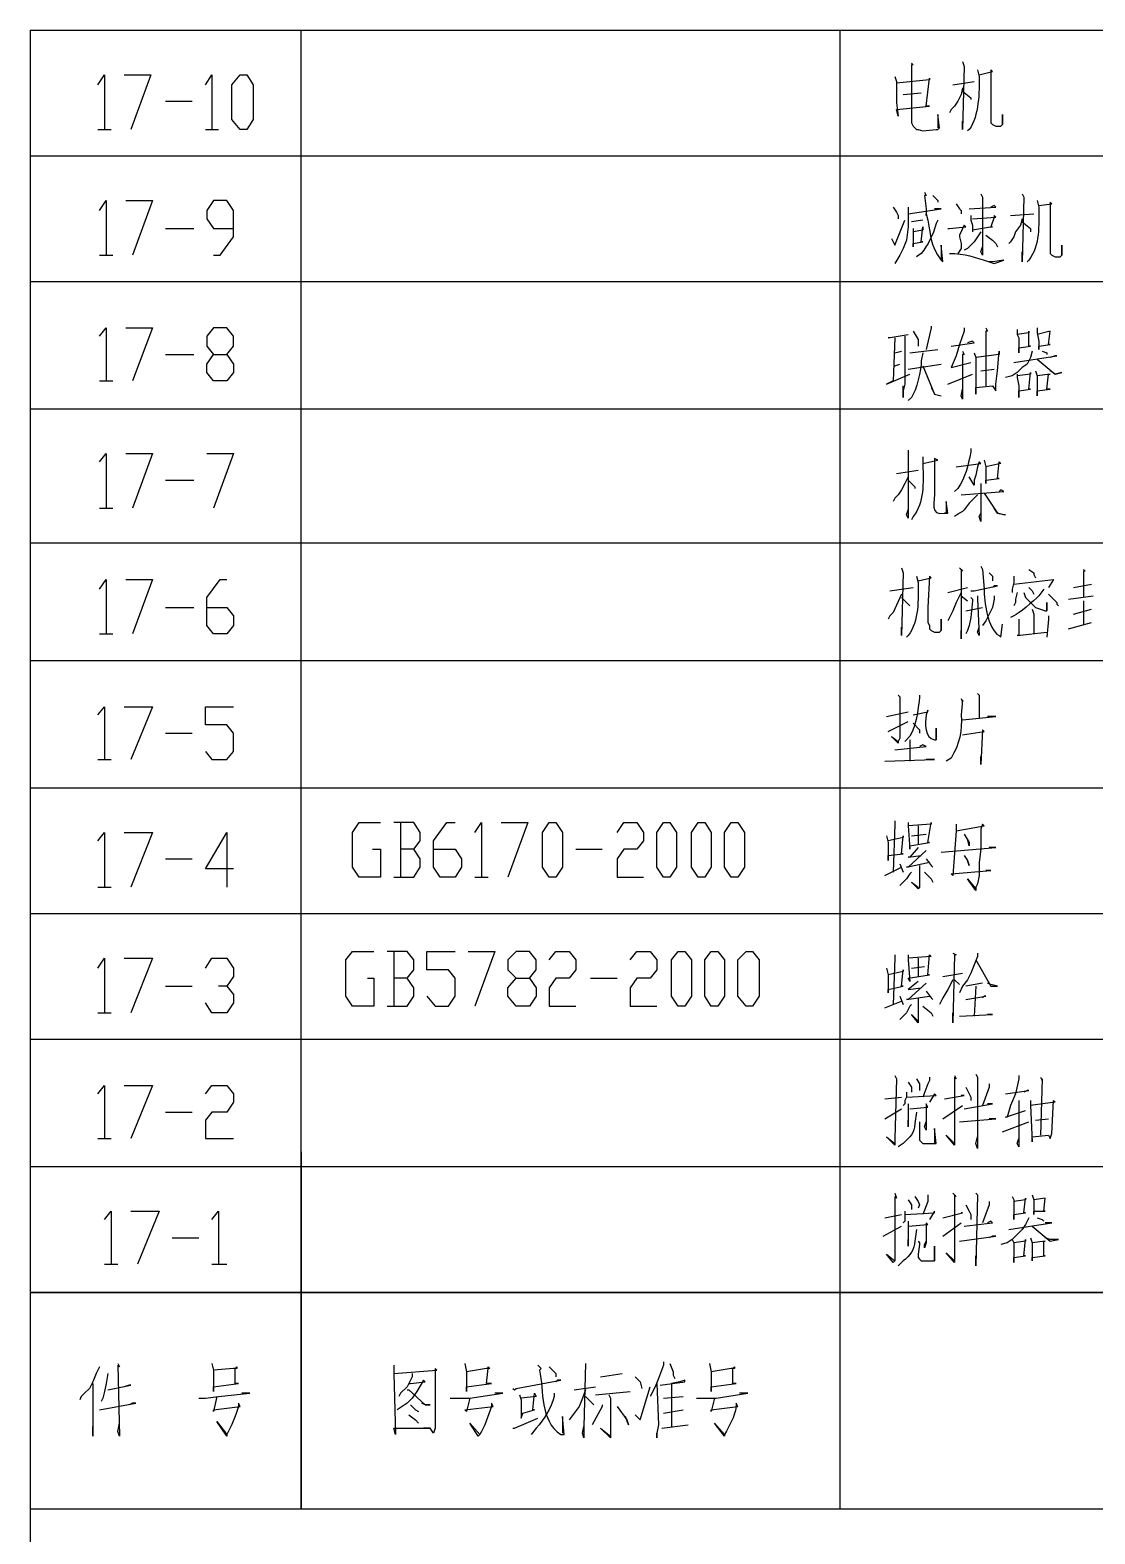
# Model space of a CAD drawing. Header units: millimetres. Extents: x -284 to 814, y -766 to 620.
# Drawn here: x 460.1 to 576, y -604.1 to -440.5 of the extents above; entities that cross this region are included whole.
import ezdxf

# ---------------------------------------------------------------- set-up
doc = ezdxf.new("R2010")
doc.units = ezdxf.units.MM
doc.layers.add('1', color=7, linetype='Continuous')

msp = doc.modelspace()

# ---------------------------------------------------------------- linework, layer by layer
at = {"layer": '1', "color": 0, "lineweight": 25}
for points in [[(460.08, -440.498268), (813.24, -440.498268)], [(460.08, -440.498268), (460.08, -764.678268)], [(489.6, -577.838268), (489.6, -440.498268)], [(548.28, -577.838268), (548.28, -440.498268)], [(556.02, -444.098268), (556.2, -444.278268), (556.02, -444.278268), (556.02, -450.578268), (556.2, -450.938268), (556.56, -451.298268), (556.74, -451.298268), (557.28, -451.478268), (558.72, -451.298268), (558.9, -451.298268), (559.08, -451.118268), (558.9, -449.678268), (558.9, -451.118268)], [(561.6, -443.918268), (561.78, -444.458268), (561.6, -451.298268), (561.6, -450.938268), (561.6, -450.398268)], [(563.4, -445.358268), (564.84, -444.998268), (564.66, -444.818268), (564.66, -448.238268), (564.66, -449.858268), (564.66, -450.218268), (564.66, -450.578268), (564.84, -450.758268), (564.84, -450.758268), (565.2, -450.938268), (565.74, -450.938268), (565.92, -450.758268), (565.92, -449.678268), (565.92, -450.758268), (565.74, -450.938268)], [(467.46, -446.438268), (468.18, -445.358268), (468.18, -451.298268)], [(470.34, -445.358268), (473.22, -445.358268), (471.06, -451.298268)], [(479.16, -446.438268), (479.88, -445.358268), (479.88, -451.298268)], [(482.94, -451.298268), (482.04, -450.218268), (482.04, -446.438268), (482.94, -445.358268), (483.66, -445.358268), (484.38, -446.438268), (484.38, -450.218268), (483.66, -451.298268), (482.94, -451.298268)], [(554.22, -445.538268), (554.4, -446.078268), (554.4, -446.978268), (554.4, -448.418268), (554.58, -449.858268), (554.4, -449.138268), (558, -448.778268), (557.64, -448.778268), (558, -445.718268), (558, -445.898268), (554.4, -446.258268)], [(560.52, -446.438268), (562.86, -446.078268)], [(474.84, -448.238268), (477.72, -448.238268)], [(555.12, -447.518268), (557.1, -447.338268)], [(561.6, -446.798268), (561.42, -447.518268), (561.06, -448.238268), (560.7, -448.778268), (560.34, -449.138268), (560.16, -449.498268)], [(561.6, -447.158268), (562.5, -447.878268), (562.5, -448.058268)], [(467.46, -451.298268), (468.9, -451.298268)], [(479.16, -451.298268), (480.6, -451.298268)], [(460.08, -454.178268), (813.24, -454.178268)], [(467.64, -460.118268), (468.36, -459.038268), (468.36, -464.978268)], [(470.52, -459.038268), (473.4, -459.038268), (471.24, -464.978268)], [(480.06, -464.978268), (480.78, -464.978268), (482.22, -462.998268), (482.22, -460.118268), (481.5, -459.038268), (480.06, -459.038268), (479.34, -460.118268), (479.34, -461.018268), (480.06, -462.098268), (482.22, -462.098268)], [(554.04, -459.758268), (554.4, -460.298268), (554.58, -460.658268), (554.58, -461.018268)], [(555.66, -459.758268), (555.66, -460.478268), (555.66, -461.918268), (555.48, -463.358268), (555.12, -464.258268), (554.76, -464.978268), (554.22, -465.878268)], [(558.36, -458.498268), (558.9, -459.038268), (558.9, -459.218268)], [(560.88, -459.398268), (561.24, -459.938268), (561.42, -460.118268), (561.42, -460.478268)], [(562.32, -459.938268), (565.2, -459.758268), (565.02, -459.578268), (564.66, -459.758268)], [(563.58, -458.318268), (563.76, -458.678268), (563.76, -464.978268), (563.58, -464.618268), (563.76, -464.078268)], [(568.08, -458.318268), (568.26, -458.678268), (568.08, -465.698268), (568.08, -465.158268), (568.08, -464.618268)], [(569.88, -459.578268), (571.32, -459.398268), (571.14, -459.218268), (571.14, -462.638268), (571.14, -464.078268), (571.14, -464.618268), (571.14, -464.798268), (571.32, -464.978268), (571.68, -465.158268), (572.22, -465.158268), (572.4, -464.978268), (572.4, -463.898268), (572.4, -464.978268), (572.22, -465.158268)], [(553.86, -463.178268), (554.22, -463.898268), (555.3, -461.198268)], [(555.66, -460.478268), (559.26, -459.938268), (558.9, -459.938268), (558.54, -459.938268)], [(557.28, -461.198268), (556.02, -461.378268)], [(562.5, -460.658268), (562.5, -461.198268), (562.68, -461.738268), (562.68, -462.458268)], [(562.68, -461.018268), (565.2, -460.838268), (565.02, -460.658268), (565.02, -460.838268), (564.66, -461.918268), (564.84, -461.918268), (562.68, -462.278268)], [(568.08, -461.018268), (567.9, -461.738268), (567.36, -462.458268), (567.18, -462.998268), (566.82, -463.538268), (566.64, -463.718268)], [(566.82, -460.658268), (569.34, -460.478268)], [(568.08, -461.378268), (568.98, -462.098268), (568.98, -462.458268)], [(474.84, -462.098268), (477.9, -462.098268)], [(556.2, -462.098268), (556.2, -464.078268), (556.2, -463.718268), (557.28, -463.538268), (557.1, -463.538268), (557.28, -461.918268), (557.28, -462.278268), (556.2, -462.458268)], [(559.98, -462.098268), (560.16, -462.098268), (561.96, -461.918268), (561.78, -461.738268), (561.24, -462.818268), (561.24, -462.998268), (561.42, -463.718268), (561.42, -463.718268), (561.42, -463.898268), (561.42, -464.258268), (561.06, -464.798268)], [(563.58, -462.458268), (563.22, -462.998268), (562.86, -463.538268), (562.5, -463.898268), (562.14, -464.258268), (561.78, -464.438268)], [(564.12, -462.818268), (564.84, -463.358268), (565.2, -463.718268), (565.38, -464.078268)], [(467.64, -464.978268), (469.08, -464.978268)], [(460.08, -467.858268), (813.24, -467.858268)], [(558.18, -472.718268), (558.18, -472.898268), (557.64, -475.238268)], [(467.64, -473.798268), (468.36, -472.898268), (468.36, -478.658268)], [(470.52, -472.898268), (473.4, -472.898268), (471.24, -478.658268)], [(480.06, -478.658268), (479.34, -477.758268), (479.34, -476.858268), (480.06, -475.778268), (481.5, -475.778268), (482.22, -474.878268), (482.22, -473.798268), (481.5, -472.898268), (480.06, -472.898268), (479.34, -473.798268), (479.34, -474.878268), (480.06, -475.778268)], [(554.22, -473.978268), (554.04, -478.658268), (553.32, -479.018268), (553.32, -479.018268), (555.84, -477.938268)], [(553.68, -473.978268), (553.5, -473.978268), (555.66, -473.618268)], [(555.3, -473.798268), (555.3, -479.018268), (555.12, -479.738268), (555.12, -480.458268), (555.12, -480.098268), (555.12, -479.198268)], [(556.2, -473.258268), (556.74, -474.158268), (556.74, -474.518268), (556.74, -474.878268)], [(561.78, -472.898268), (561.78, -473.258268), (561.24, -474.698268), (560.88, -475.958268), (560.34, -477.218268), (560.34, -477.218268), (562.5, -476.678268)], [(560.34, -474.878268), (562.86, -474.518268), (562.68, -474.338268), (562.14, -474.518268)], [(564.12, -472.898268), (564.3, -473.258268), (564.12, -473.258268), (564.12, -479.198268)], [(567.54, -473.078268), (567.54, -473.618268), (567.72, -473.978268), (567.72, -475.598268), (567.72, -475.058268), (568.98, -474.878268), (568.8, -474.878268), (568.8, -473.258268), (568.8, -473.438268), (567.54, -473.618268)], [(569.7, -472.898268), (569.7, -473.438268), (569.88, -474.338268), (569.88, -475.238268), (569.88, -474.878268), (571.14, -474.698268), (570.96, -474.698268), (571.14, -473.258268), (571.14, -473.258268), (569.7, -473.618268)], [(474.84, -475.778268), (477.9, -475.778268)], [(481.5, -475.778268), (482.22, -476.858268), (482.22, -477.758268), (481.5, -478.658268), (480.06, -478.658268)], [(554.22, -475.598268), (554.94, -475.418268)], [(555.84, -475.598268), (558.9, -475.238268)], [(561.6, -475.418268), (561.78, -475.778268), (561.6, -475.778268), (561.6, -480.638268), (561.42, -480.278268), (561.6, -479.558268)], [(562.86, -475.598268), (563.04, -476.138268), (563.04, -480.098268), (563.04, -479.378268), (564.84, -479.198268), (565.2, -479.738268), (565.2, -479.018268), (565.38, -477.578268), (565.56, -475.418268), (565.56, -475.778268), (563.04, -476.138268)], [(569.16, -475.418268), (568.98, -476.138268), (568.62, -476.858268), (568.08, -477.218268), (567.54, -477.758268), (567, -478.118268), (566.28, -478.298268)], [(567.18, -476.678268), (571.86, -475.958268), (571.68, -475.958268), (571.14, -476.138268)], [(570.24, -475.418268), (570.78, -475.598268), (570.78, -475.778268)], [(554.22, -477.038268), (554.76, -476.858268)], [(555.66, -477.398268), (559.26, -476.858268)], [(557.28, -477.038268), (558.54, -480.098268), (559.26, -480.278268)], [(563.58, -477.578268), (565.02, -477.398268)], [(567.54, -477.938268), (567.54, -478.298268), (567.72, -479.198268), (567.72, -480.458268), (567.72, -479.738268), (568.98, -479.558268), (568.8, -479.558268), (568.98, -477.758268), (568.98, -477.938268), (567.54, -478.118268)], [(569.52, -477.578268), (569.7, -478.118268), (569.7, -480.278268), (569.7, -479.738268), (571.14, -479.558268), (570.78, -479.558268), (570.96, -477.938268), (571.14, -477.938268), (569.7, -478.118268)], [(569.7, -476.318268), (571.68, -477.938268), (572.4, -477.758268), (571.68, -477.938268), (571.14, -477.578268)], [(467.64, -478.658268), (469.08, -478.658268)], [(558.18, -479.378268), (558.54, -480.098268), (559.26, -480.278268)], [(559.98, -479.018268), (562.68, -477.938268)], [(460.08, -481.718268), (813.24, -481.718268)], [(467.64, -487.478268), (468.36, -486.578268), (468.36, -492.518268)], [(470.52, -486.578268), (473.4, -486.578268), (471.24, -492.518268)], [(479.34, -486.578268), (482.22, -486.578268), (480.06, -492.518268)], [(555.66, -486.218268), (555.66, -486.578268), (555.66, -493.598268), (555.48, -493.238268), (555.66, -492.698268)], [(560.88, -488.018268), (563.58, -487.658268), (563.4, -487.478268), (563.22, -488.018268), (563.04, -488.918268), (562.86, -489.458268), (562.86, -489.818268), (562.86, -489.998268), (562.32, -489.098268)], [(563.94, -487.298268), (564.12, -488.018268), (564.12, -489.818268), (564.12, -489.458268), (565.56, -489.278268), (565.38, -489.278268), (565.56, -487.478268), (565.74, -487.658268), (564.12, -488.018268)], [(555.66, -489.098268), (555.3, -489.818268), (554.94, -490.538268), (554.58, -491.078268), (554.22, -491.438268), (554.04, -491.798268)], [(554.4, -488.738268), (556.74, -488.378268)], [(474.84, -489.458268), (477.9, -489.458268)], [(555.66, -489.458268), (556.38, -490.178268), (556.38, -490.358268)], [(561.42, -491.078268), (566.1, -490.718268), (565.74, -490.538268), (565.56, -490.718268)], [(563.58, -489.818268), (563.58, -489.998268), (563.58, -493.958268), (563.4, -493.418268), (563.58, -493.058268)], [(563.22, -491.078268), (562.32, -491.978268), (561.78, -492.698268), (561.6, -492.878268), (561.24, -493.058268), (560.7, -493.418268)], [(563.94, -490.898268), (565.38, -493.058268), (566.28, -493.238268), (566.1, -493.238268), (565.38, -493.058268), (565.02, -492.518268)], [(467.64, -492.518268), (469.08, -492.518268)], [(460.08, -496.298268), (813.24, -496.298268)], [(554.94, -498.998268), (555.12, -499.538268), (554.94, -506.378268), (554.94, -506.018268), (554.94, -505.478268)], [(561.24, -498.998268), (561.42, -499.178268), (561.6, -499.358268), (561.42, -499.178268), (561.42, -506.738268), (561.42, -506.378268), (561.42, -505.838268)], [(467.64, -501.338268), (468.36, -500.258268), (468.36, -506.198268)], [(470.52, -500.258268), (473.4, -500.258268), (471.24, -506.198268)], [(479.34, -503.318268), (481.5, -503.318268), (482.22, -504.218268), (482.22, -505.298268), (481.5, -506.198268), (480.06, -506.198268), (479.34, -505.298268), (479.34, -502.238268), (480.78, -500.258268), (481.5, -500.258268)], [(556.74, -500.438268), (558.18, -500.078268), (558, -499.898268), (557.82, -503.318268), (557.82, -504.938268), (558, -505.298268), (558, -505.658268), (558.18, -505.838268), (558.18, -505.838268), (558.54, -506.018268), (559.08, -506.018268), (559.26, -505.838268), (559.26, -504.578268), (559.26, -505.838268), (559.08, -506.018268)], [(564.48, -499.538268), (564.84, -499.898268), (564.84, -500.438268)], [(567.18, -499.898268), (567.18, -500.618268), (567, -501.338268), (567, -501.698268)], [(567.18, -500.798268), (571.5, -500.258268), (571.5, -500.258268), (570.96, -501.158268)], [(568.8, -499.178268), (569.34, -499.538268), (569.34, -499.718268), (569.52, -500.078268)], [(574.74, -499.178268), (574.92, -499.358268), (574.74, -499.358268), (574.74, -502.238268)], [(554.94, -501.878268), (554.04, -503.858268), (553.68, -504.218268), (553.5, -504.578268)], [(553.68, -501.518268), (556.2, -501.158268)], [(554.94, -502.238268), (555.66, -502.958268), (555.84, -503.138268)], [(559.98, -501.698268), (562.14, -501.158268)], [(561.42, -501.698268), (560.88, -502.778268), (560.52, -503.678268), (559.98, -504.758268)], [(561.42, -502.058268), (562.14, -502.598268)], [(562.5, -502.238268), (562.68, -502.418268), (562.68, -502.598268), (562.5, -504.398268), (562.32, -505.298268), (562.14, -505.838268), (561.96, -506.198268)], [(562.5, -501.518268), (562.68, -501.518268), (562.86, -501.518268), (565.38, -500.978268), (565.02, -500.978268), (564.84, -501.158268)], [(563.22, -502.058268), (563.22, -502.418268), (563.4, -506.378268), (563.22, -506.018268), (563.4, -505.478268)], [(565.02, -502.058268), (565.02, -502.418268), (564.84, -503.318268), (564.48, -504.038268), (564.12, -504.758268), (563.76, -505.298268)], [(567.54, -501.698268), (567.36, -502.418268), (567.36, -502.778268), (567.18, -503.138268)], [(568.26, -501.698268), (568.44, -502.238268), (568.8, -502.598268), (569.16, -502.958268), (569.52, -503.318268), (570.06, -503.498268), (570.6, -503.678268), (570.78, -503.678268), (570.78, -502.778268), (570.78, -503.678268)], [(568.8, -501.158268), (569.16, -501.518268), (569.34, -501.878268)], [(570.96, -501.878268), (571.5, -502.418268), (571.86, -502.778268), (571.86, -502.958268), (572.04, -503.138268)], [(573.12, -502.418268), (575.82, -502.058268)], [(573.66, -501.158268), (575.64, -500.798268)], [(474.84, -503.318268), (477.9, -503.318268)], [(561.96, -503.678268), (563.76, -503.318268)], [(569.16, -503.498268), (569.34, -504.038268), (569.34, -506.198268)], [(573.66, -504.038268), (575.64, -503.498268)], [(574.74, -502.598268), (574.74, -502.958268), (574.74, -505.118268)], [(567.72, -504.578268), (567.72, -504.938268), (567.72, -506.378268), (567.54, -506.378268), (570.78, -506.018268)], [(570.96, -504.218268), (570.96, -504.578268), (570.78, -506.558268)], [(573.12, -505.658268), (575.64, -504.938268)], [(467.64, -506.198268), (469.08, -506.198268)], [(460.08, -509.078268), (813.24, -509.078268)], [(554.58, -512.858268), (554.76, -513.038268), (554.76, -517.178268), (554.76, -517.538268), (554.58, -517.898268), (554.58, -518.078268), (553.86, -517.358268), (554.58, -517.898268)], [(563.22, -512.678268), (563.4, -512.858268), (563.4, -512.858268), (563.4, -515.378268)], [(467.46, -515.018268), (468.18, -514.118268), (468.18, -519.878268)], [(470.34, -514.118268), (473.4, -514.118268), (471.06, -519.878268)], [(479.16, -518.978268), (479.88, -519.878268), (481.5, -519.878268), (482.22, -518.978268), (482.22, -516.998268), (481.5, -516.098268), (479.16, -516.098268), (479.16, -514.118268), (482.22, -514.118268)], [(553.32, -515.198268), (555.66, -514.658268)], [(561.6, -515.558268), (565.2, -515.198268), (564.84, -515.198268), (564.3, -515.198268)], [(474.84, -516.998268), (477.72, -516.998268)], [(553.5, -516.818268), (555.66, -515.738268)], [(556.2, -515.918268), (556.92, -516.638268), (556.92, -516.998268)], [(561.6, -517.178268), (563.94, -516.818268), (563.76, -516.638268), (563.58, -520.418268), (563.58, -520.058268), (563.58, -519.518268)], [(554.22, -518.798268), (557.64, -518.438268), (557.28, -518.258268), (556.92, -518.438268)], [(555.84, -517.718268), (555.84, -520.058268)], [(467.46, -519.878268), (468.9, -519.878268)], [(553.14, -520.058268), (558.54, -519.878268), (558.36, -519.878268), (557.64, -519.878268)], [(460.08, -522.938268), (813.24, -522.938268)], [(497.34, -529.598268), (498.24, -529.598268), (498.24, -532.658268), (495.9, -532.658268), (495.18, -531.578268), (495.18, -527.798268), (495.9, -526.718268), (498.24, -526.718268)], [(501.84, -529.598268), (502.56, -528.698268), (502.56, -527.798268), (501.84, -526.718268), (499.68, -526.718268)], [(500.4, -526.718268), (500.4, -532.658268)], [(504, -529.598268), (506.34, -529.598268), (507.06, -530.678268), (507.06, -531.578268), (506.34, -532.658268), (504.72, -532.658268), (504, -531.578268), (504, -528.698268), (505.44, -526.718268), (506.34, -526.718268)], [(508.5, -527.798268), (509.22, -526.718268), (509.22, -532.658268)], [(511.38, -526.718268), (514.26, -526.718268), (512.1, -532.658268)], [(516.6, -532.658268), (515.88, -531.578268), (515.88, -527.798268), (516.6, -526.718268), (517.32, -526.718268), (518.04, -527.798268), (518.04, -531.578268), (517.32, -532.658268), (516.6, -532.658268)], [(523.98, -527.798268), (524.7, -526.718268), (526.14, -526.718268), (526.86, -527.798268), (526.86, -528.698268), (526.14, -529.598268), (524.7, -529.598268), (523.98, -530.678268), (523.98, -532.658268), (526.86, -532.658268)], [(529.02, -532.658268), (528.3, -531.578268), (528.3, -527.798268), (529.02, -526.718268), (529.74, -526.718268), (530.46, -527.798268), (530.46, -531.578268), (529.74, -532.658268), (529.02, -532.658268)], [(532.8, -532.658268), (532.08, -531.578268), (532.08, -527.798268), (532.8, -526.718268), (533.52, -526.718268), (534.24, -527.798268), (534.24, -531.578268), (533.52, -532.658268), (532.8, -532.658268)], [(536.4, -532.658268), (535.68, -531.578268), (535.68, -527.798268), (536.4, -526.718268), (537.12, -526.718268), (537.84, -527.798268), (537.84, -531.578268), (537.12, -532.658268), (536.4, -532.658268)], [(554.22, -526.538268), (554.22, -526.898268), (554.04, -532.118268)], [(555.66, -526.718268), (555.66, -527.078268), (555.84, -529.598268), (555.84, -529.238268), (558, -528.878268), (557.82, -528.878268), (558.18, -526.718268), (558.18, -526.898268), (555.66, -527.078268)], [(467.46, -528.698268), (468.18, -527.798268), (468.18, -533.738268)], [(470.34, -527.798268), (473.4, -527.798268), (471.06, -533.738268)], [(482.22, -531.758268), (479.16, -531.758268), (481.5, -527.798268), (481.5, -533.738268)], [(553.32, -528.158268), (553.5, -528.878268), (553.5, -530.858268), (553.5, -530.318268), (555.12, -530.138268), (554.94, -530.138268), (555.12, -528.158268), (555.12, -528.338268), (553.5, -528.698268)], [(556.02, -528.158268), (557.64, -527.978268)], [(556.74, -527.078268), (556.74, -529.058268)], [(560.88, -526.898268), (560.88, -527.618268), (560.52, -532.478268), (560.34, -532.298268), (564.66, -531.938268), (564.48, -531.938268), (564.12, -531.938268)], [(560.88, -527.618268), (563.94, -527.078268), (563.76, -526.898268), (563.58, -527.438268), (563.58, -529.598268), (563.4, -531.038268), (563.4, -531.218268), (563.4, -532.478268), (563.22, -533.378268), (563.04, -533.738268), (563.04, -533.918268), (563.04, -534.098268), (562.14, -532.838268), (563.04, -533.918268)], [(561.78, -527.978268), (562.32, -528.878268), (562.32, -529.238268), (562.14, -528.518268)], [(499.68, -532.658268), (501.84, -532.658268), (502.56, -531.578268), (502.56, -530.678268), (501.84, -529.598268), (500.4, -529.598268)], [(519.48, -529.598268), (522.36, -529.598268)], [(557.64, -529.778268), (555.66, -531.578268), (555.48, -531.578268), (558, -531.038268)], [(556.74, -529.418268), (555.84, -530.498268), (555.66, -530.498268), (557.1, -530.318268)], [(559.26, -529.958268), (565.2, -529.418268), (564.84, -529.418268), (564.48, -529.418268)], [(474.84, -530.678268), (477.72, -530.678268)], [(553.14, -532.478268), (554.94, -531.578268)], [(554.76, -531.218268), (555.12, -532.118268)], [(556.92, -531.398268), (556.92, -533.738268), (556.74, -533.918268), (556.02, -533.198268), (556.74, -533.738268)], [(557.64, -530.678268), (558.18, -531.398268), (558.36, -531.578268)], [(561.78, -530.318268), (562.14, -530.858268), (562.32, -531.398268), (562.14, -530.858268)], [(508.5, -532.658268), (509.94, -532.658268)], [(556.02, -532.118268), (555.84, -532.298268), (555.48, -532.838268), (554.76, -533.558268)], [(557.46, -532.118268), (558.18, -532.838268), (558.36, -533.198268)], [(467.46, -533.738268), (468.9, -533.738268)], [(460.08, -536.618268), (813.24, -536.618268)], [(467.46, -542.558268), (468.18, -541.478268), (468.18, -547.418268)], [(470.34, -541.478268), (473.4, -541.478268), (471.06, -547.418268)], [(479.16, -542.558268), (479.88, -541.478268), (481.5, -541.478268), (482.22, -542.558268), (482.22, -543.458268), (481.5, -544.538268), (480.6, -544.538268)], [(496.8, -543.638268), (497.52, -543.638268), (497.52, -546.698268), (495.18, -546.698268), (494.46, -545.618268), (494.46, -541.658268), (495.18, -540.758268), (497.52, -540.758268)], [(501.12, -543.638268), (501.84, -542.738268), (501.84, -541.658268), (501.12, -540.758268), (498.96, -540.758268)], [(499.68, -540.758268), (499.68, -546.698268)], [(503.28, -545.618268), (504.18, -546.698268), (505.62, -546.698268), (506.34, -545.618268), (506.34, -543.638268), (505.62, -542.738268), (503.28, -542.738268), (503.28, -540.758268), (506.34, -540.758268)], [(507.78, -540.758268), (510.66, -540.758268), (508.5, -546.698268)], [(513, -546.698268), (512.1, -545.618268), (512.1, -544.718268), (513, -543.638268), (514.44, -543.638268), (515.16, -542.738268), (515.16, -541.658268), (514.44, -540.758268), (513, -540.758268), (512.1, -541.658268), (512.1, -542.738268), (513, -543.638268)], [(516.6, -541.658268), (517.32, -540.758268), (518.76, -540.758268), (519.48, -541.658268), (519.48, -542.738268), (518.76, -543.638268), (517.32, -543.638268), (516.6, -544.718268), (516.6, -546.698268), (519.48, -546.698268)], [(525.42, -541.658268), (526.14, -540.758268), (527.58, -540.758268), (528.3, -541.658268), (528.3, -542.738268), (527.58, -543.638268), (526.14, -543.638268), (525.42, -544.718268), (525.42, -546.698268), (528.3, -546.698268)], [(530.64, -546.698268), (529.92, -545.618268), (529.92, -541.658268), (530.64, -540.758268), (531.36, -540.758268), (532.08, -541.658268), (532.08, -545.618268), (531.36, -546.698268), (530.64, -546.698268)], [(534.24, -546.698268), (533.52, -545.618268), (533.52, -541.658268), (534.24, -540.758268), (534.96, -540.758268), (535.68, -541.658268), (535.68, -545.618268), (534.96, -546.698268), (534.24, -546.698268)], [(538.02, -546.698268), (537.12, -545.618268), (537.12, -541.658268), (538.02, -540.758268), (538.74, -540.758268), (539.46, -541.658268), (539.46, -545.618268), (538.74, -546.698268), (538.02, -546.698268)], [(554.22, -541.118268), (554.22, -541.478268), (554.04, -546.518268)], [(555.66, -541.118268), (555.66, -541.658268), (555.84, -543.998268), (555.66, -543.638268), (558, -543.278268), (557.82, -543.278268), (558, -541.118268), (558.18, -541.298268), (555.66, -541.478268)], [(556.74, -541.478268), (556.74, -543.458268)], [(560.52, -540.938268), (560.88, -541.118268), (560.7, -541.118268), (560.52, -548.498268), (560.52, -547.418268)], [(563.22, -540.938268), (563.22, -541.298268), (562.86, -542.198268), (562.5, -543.098268), (562.14, -543.818268), (561.6, -544.538268), (561.24, -545.258268)], [(553.32, -542.558268), (553.5, -543.278268), (553.5, -545.258268), (553.5, -544.898268), (555.12, -544.538268), (554.94, -544.538268), (555.12, -542.738268), (555.12, -542.918268), (553.5, -543.278268)], [(556.02, -542.558268), (557.46, -542.378268)], [(559.44, -543.458268), (561.6, -543.098268)], [(563.04, -541.658268), (564.66, -544.538268), (565.38, -544.538268), (564.66, -544.358268), (564.3, -544.178268)], [(474.84, -544.538268), (477.72, -544.538268)], [(481.5, -544.538268), (482.22, -545.438268), (482.22, -546.338268), (481.5, -547.418268), (479.88, -547.418268), (479.16, -546.338268)], [(498.96, -546.698268), (501.12, -546.698268), (501.84, -545.618268), (501.84, -544.718268), (501.12, -543.638268), (499.68, -543.638268)], [(514.44, -543.638268), (515.16, -544.718268), (515.16, -545.618268), (514.44, -546.698268), (513, -546.698268)], [(521.1, -543.638268), (523.98, -543.638268)], [(557.64, -544.178268), (555.66, -545.978268), (555.48, -545.978268), (558, -545.618268)], [(556.74, -543.998268), (555.66, -544.898268), (555.66, -544.898268), (557.1, -544.718268)], [(560.52, -543.818268), (559.98, -544.898268), (559.44, -545.798268), (559.08, -546.518268)], [(560.7, -543.818268), (561.24, -544.358268)], [(563.76, -544.178268), (561.96, -544.538268)], [(563.04, -544.538268), (562.86, -547.778268)], [(553.14, -546.878268), (554.94, -546.158268)], [(554.76, -545.618268), (555.12, -546.518268)], [(556.74, -545.798268), (556.74, -548.138268), (556.74, -548.498268), (556.02, -547.598268), (556.74, -548.318268)], [(557.64, -545.078268), (558.18, -545.798268), (558.36, -545.978268)], [(561.96, -545.978268), (564.12, -545.618268), (563.94, -545.618268), (563.76, -545.798268)], [(467.46, -547.418268), (468.9, -547.418268)], [(556.02, -546.518268), (555.84, -546.698268), (555.48, -547.418268), (554.76, -548.138268)], [(557.28, -546.698268), (558.18, -547.418268), (558.36, -547.778268)], [(561.24, -547.778268), (564.84, -547.598268), (564.66, -547.598268), (564.3, -547.598268)], [(460.08, -550.298268), (813.24, -550.298268)], [(554.22, -554.258268), (554.4, -554.618268), (554.4, -554.618268), (554.22, -561.098268), (554.22, -561.638268), (554.22, -561.818268), (553.32, -560.918268), (554.22, -561.638268)], [(556.56, -554.618268), (556.92, -555.158268), (556.92, -555.878268)], [(558, -554.438268), (558, -554.798268), (557.82, -555.158268), (557.28, -556.598268)], [(560.7, -554.258268), (560.88, -554.618268), (560.7, -554.438268), (560.7, -561.458268), (560.7, -561.818268), (559.8, -560.738268), (560.7, -561.638268)], [(563.04, -554.078268), (563.22, -554.438268), (563.22, -554.438268), (563.22, -562.178268), (563.04, -561.638268), (563.22, -560.918268)], [(567.72, -554.258268), (567.72, -554.618268), (567.36, -556.238268), (566.82, -557.498268), (566.46, -558.758268), (566.28, -558.758268), (568.44, -558.038268)], [(570.06, -554.438268), (570.24, -554.798268), (570.24, -554.618268), (570.06, -560.738268)], [(467.46, -556.238268), (468.18, -555.338268), (468.18, -561.098268)], [(470.34, -555.338268), (473.4, -555.338268), (471.06, -561.098268)], [(479.16, -556.238268), (479.88, -555.338268), (481.5, -555.338268), (482.22, -556.238268), (482.22, -557.138268), (481.5, -558.218268), (479.88, -558.218268), (479.16, -559.118268), (479.16, -561.098268), (482.22, -561.098268)], [(555.48, -556.058268), (555.48, -556.598268), (555.3, -556.958268), (555.3, -557.318268), (555.12, -557.498268)], [(555.48, -556.598268), (558.72, -556.418268), (558.54, -556.238268), (558, -557.138268)], [(555.66, -554.978268), (556.02, -555.518268), (556.02, -556.058268)], [(561.96, -555.518268), (562.32, -556.238268), (562.5, -556.598268), (562.5, -556.958268)], [(564.48, -555.158268), (564.48, -555.518268), (563.76, -557.498268)], [(566.28, -556.238268), (568.8, -555.878268), (568.62, -555.878268), (568.26, -556.058268)], [(553.14, -556.778268), (554.94, -556.598268)], [(553.14, -558.938268), (554.94, -557.858268)], [(555.66, -557.318268), (555.66, -559.838268), (555.66, -559.658268), (555.66, -559.118268)], [(555.84, -557.858268), (557.82, -557.678268), (557.64, -557.318268), (557.64, -559.658268), (557.64, -560.198268), (557.46, -559.838268), (557.64, -559.298268)], [(559.44, -558.938268), (561.6, -557.498268)], [(559.62, -556.778268), (561.78, -556.418268), (561.6, -556.418268), (561.42, -556.418268)], [(561.78, -557.858268), (564.84, -557.318268), (564.66, -557.318268), (564.3, -557.318268)], [(567.72, -556.958268), (567.72, -557.138268), (567.72, -557.138268), (567.72, -561.998268), (567.54, -561.638268), (567.72, -561.098268)], [(568.98, -556.958268), (568.98, -557.498268), (569.16, -561.458268), (569.16, -560.918268), (570.96, -560.738268), (571.14, -561.098268), (571.32, -560.558268), (571.5, -556.958268), (571.68, -557.138268), (568.98, -557.498268)], [(474.84, -558.218268), (477.72, -558.218268)], [(556.92, -559.298268), (556.92, -559.658268), (556.92, -559.838268), (556.92, -561.278268), (557.28, -561.638268), (557.46, -561.638268), (558.54, -561.638268), (558.72, -561.638268), (558.54, -560.018268), (558.54, -561.638268)], [(561.24, -559.298268), (565.2, -558.938268), (564.84, -558.938268), (564.48, -558.938268)], [(565.92, -560.378268), (568.8, -559.298268)], [(569.52, -559.118268), (570.96, -558.938268)], [(467.46, -561.098268), (468.9, -561.098268)], [(489.6, -562.538268), (489.6, -601.418268)], [(460.08, -564.158268), (813.24, -564.158268)], [(554.22, -567.038268), (554.4, -567.578268), (554.22, -567.398268), (554.22, -574.058268), (554.22, -574.418268), (554.04, -574.598268), (553.32, -573.698268), (554.22, -574.418268)], [(555.66, -567.758268), (556.02, -568.298268), (556.02, -568.838268)], [(556.38, -567.398268), (556.74, -567.938268), (556.92, -568.298268), (556.74, -568.658268)], [(557.82, -567.218268), (557.82, -567.758268), (557.82, -567.938268), (557.28, -569.378268)], [(560.52, -567.038268), (560.88, -567.398268), (560.7, -567.218268), (560.7, -574.238268), (560.7, -574.598268), (559.8, -573.518268), (560.7, -574.418268)], [(563.04, -567.038268), (563.22, -567.218268), (563.22, -567.218268), (563.04, -574.958268), (563.04, -574.418268), (563.04, -573.878268)], [(567, -567.398268), (567.18, -567.758268), (567.18, -568.298268), (567.18, -569.918268), (567.18, -569.378268), (568.44, -569.198268), (568.26, -569.198268), (568.44, -567.578268), (568.44, -567.758268), (567.18, -567.938268)], [(569.16, -567.218268), (569.34, -567.758268), (569.34, -568.658268), (569.34, -569.378268), (569.34, -569.018268), (570.6, -569.018268), (570.42, -569.018268), (570.6, -567.578268), (570.6, -567.578268), (569.34, -567.758268)], [(468.18, -569.918268), (468.9, -569.018268), (468.9, -574.778268)], [(471.06, -569.018268), (474.12, -569.018268), (471.78, -574.778268)], [(479.88, -569.918268), (480.6, -569.018268), (480.6, -574.778268)], [(553.14, -569.738268), (554.94, -569.378268)], [(555.3, -569.018268), (555.3, -569.738268), (555.3, -570.098268), (555.12, -570.278268)], [(555.3, -569.378268), (558.54, -569.198268), (558.54, -569.018268), (558, -569.918268)], [(559.44, -569.738268), (561.6, -569.198268), (561.42, -569.198268), (561.42, -569.198268)], [(561.96, -568.298268), (562.32, -569.018268), (562.5, -569.378268), (562.5, -569.918268)], [(564.48, -567.938268), (564.48, -568.298268), (563.76, -570.278268)], [(552.96, -571.718268), (554.94, -570.638268)], [(555.66, -570.098268), (555.66, -572.798268), (555.66, -572.438268), (555.66, -572.078268)], [(555.66, -570.638268), (557.82, -570.458268), (557.64, -570.278268), (557.64, -572.438268), (557.46, -572.978268), (557.46, -572.618268), (557.64, -572.258268)], [(559.44, -571.718268), (561.42, -570.278268)], [(561.78, -570.638268), (564.84, -570.278268), (564.66, -570.098268), (564.3, -570.278268)], [(568.8, -569.738268), (568.44, -570.458268), (568.08, -570.998268), (567.54, -571.538268), (567, -572.078268), (566.46, -572.438268), (565.74, -572.618268)], [(566.64, -570.998268), (571.32, -570.278268), (571.14, -570.278268), (570.6, -570.278268)], [(569.16, -570.638268), (571.14, -572.258268), (572.04, -572.078268), (571.14, -572.078268), (570.6, -571.898268)], [(569.7, -569.738268), (570.24, -569.918268), (570.42, -570.098268)], [(475.56, -571.898268), (478.44, -571.898268)], [(556.74, -572.258268), (556.92, -572.438268), (556.92, -572.618268), (556.74, -573.698268), (556.74, -574.058268), (556.92, -574.238268), (556.92, -574.238268), (557.1, -574.418268), (557.46, -574.418268), (558.54, -574.418268), (558.54, -572.798268), (558.54, -574.418268)], [(561.24, -572.258268), (565.2, -571.718268), (564.84, -571.718268), (564.48, -571.898268)], [(567, -572.078268), (567.18, -572.438268), (567.18, -573.518268), (567.18, -574.598268), (567.18, -574.058268), (568.44, -573.878268), (568.26, -573.878268), (568.44, -572.078268), (568.44, -572.258268), (567.18, -572.438268)], [(568.98, -571.898268), (569.16, -572.438268), (569.16, -574.418268), (569.16, -574.058268), (570.6, -573.878268), (570.42, -573.878268), (570.42, -572.258268), (570.6, -572.258268), (569.16, -572.438268)], [(468.18, -574.778268), (469.62, -574.778268)], [(479.88, -574.778268), (481.5, -574.778268)], [(460.08, -577.838268), (813.24, -577.838268), (460.08, -577.838268)], [(489.6, -601.418268), (489.6, -577.838268)], [(548.28, -601.418268), (548.28, -577.838268)], [(469.62, -585.578268), (469.8, -585.938268), (469.62, -585.758268), (469.8, -593.498268), (469.62, -592.958268), (469.8, -592.058268)], [(479.88, -585.578268), (480.06, -586.298268), (480.06, -588.638268), (480.06, -588.098268), (482.76, -587.738268), (482.4, -587.738268), (482.4, -586.118268), (482.58, -585.938268), (482.58, -586.118268), (482.22, -586.118268), (480.06, -586.298268)], [(499.68, -585.758268), (499.68, -586.658268), (499.86, -593.318268), (499.68, -592.598268), (503.64, -592.598268), (503.46, -592.598268), (502.92, -592.598268)], [(507.42, -585.578268), (507.6, -586.478268), (507.6, -588.638268), (507.6, -588.098268), (510.3, -587.738268), (509.76, -587.738268), (509.94, -586.118268), (509.94, -585.938268), (510.12, -586.118268), (509.76, -586.118268), (507.6, -586.478268)], [(520.56, -585.578268), (520.38, -592.418268), (520.38, -593.678268), (520.2, -593.138268), (520.38, -592.418268)], [(529.02, -585.398268), (529.02, -585.758268), (528.48, -587.198268), (528.12, -588.098268), (527.58, -589.178268)], [(529.74, -585.578268), (530.1, -586.478268), (530.1, -586.838268), (530.28, -587.198268)], [(534.06, -585.578268), (534.24, -586.478268), (534.24, -588.638268), (534.24, -588.098268), (536.94, -587.738268), (536.58, -587.738268), (536.58, -586.118268), (536.76, -585.938268), (536.76, -586.118268), (536.4, -586.118268), (534.24, -586.478268)], [(467.64, -585.938268), (467.28, -586.658268), (466.92, -587.558268), (466.56, -588.278268), (466.02, -588.818268), (465.66, -589.178268), (465.48, -589.538268)], [(468.54, -586.658268), (468.36, -587.738268), (468.18, -588.638268), (468, -589.358268), (467.82, -589.718268)], [(499.68, -586.658268), (504.36, -586.298268), (504.18, -586.118268), (504.18, -586.658268), (504.18, -592.598268), (504, -593.138268), (503.64, -592.598268)], [(501.3, -587.738268), (501.48, -587.738268), (503.1, -587.558268), (502.92, -587.378268), (502.2, -588.638268), (501.66, -589.358268), (501.12, -589.898268), (500.58, -590.258268), (500.04, -590.618268)], [(501.66, -586.658268), (501.66, -587.018268), (501.12, -588.098268), (500.4, -588.818268), (500.22, -589.178268)], [(512.64, -588.278268), (512.82, -588.458268), (513, -588.278268), (517.86, -587.378268), (517.5, -587.378268), (517.32, -587.558268)], [(516.6, -585.938268), (517.14, -586.478268), (517.32, -586.658268), (517.32, -587.018268)], [(522.18, -587.018268), (524.52, -586.658268)], [(525.96, -587.018268), (526.5, -587.558268), (526.68, -588.278268)], [(528.66, -587.918268), (531.36, -587.558268), (531.36, -587.378268), (530.82, -587.558268), (529.92, -587.738268), (529.92, -592.418268)], [(466.92, -587.738268), (466.92, -591.698268), (466.92, -593.498268), (466.92, -593.138268), (466.92, -592.418268)], [(468.54, -588.458268), (471.06, -587.918268), (470.88, -587.918268), (470.34, -588.098268)], [(478.44, -589.358268), (479.16, -589.358268), (480.6, -589.178268), (484.02, -588.818268), (483.66, -588.818268), (483.12, -588.818268)], [(501.12, -588.458268), (501.3, -588.458268), (503.1, -590.078268), (503.64, -590.078268), (503.1, -590.078268), (502.74, -589.898268)], [(505.8, -589.358268), (506.52, -589.358268), (507.96, -589.358268), (511.56, -588.818268), (511.2, -588.818268), (510.66, -588.818268)], [(513.36, -588.998268), (513.54, -589.538268), (513.54, -590.438268), (513.54, -591.518268), (513.72, -590.978268), (514.98, -590.618268), (514.8, -590.618268), (514.98, -588.818268), (515.16, -589.178268), (513.54, -589.358268)], [(520.56, -588.458268), (520.2, -589.358268), (519.84, -590.258268), (519.3, -590.978268), (518.76, -591.698268)], [(519.3, -588.458268), (521.64, -588.098268)], [(521.64, -588.998268), (525.42, -588.638268)], [(523.08, -588.998268), (523.26, -589.358268), (523.26, -592.598268), (523.26, -593.318268), (523.26, -593.678268), (522.18, -592.598268), (523.26, -593.498268)], [(525.96, -591.158268), (525.96, -591.158268), (526.5, -591.698268), (527.58, -588.098268)], [(528.3, -587.738268), (528.48, -592.238268), (528.3, -593.138268), (528.3, -593.678268), (528.3, -593.138268)], [(532.62, -589.358268), (533.34, -589.358268), (534.78, -589.358268), (538.2, -588.818268), (537.84, -588.818268), (537.3, -588.818268)], [(467.64, -590.618268), (471.6, -589.898268), (471.24, -589.898268), (470.88, -590.078268)], [(501.48, -590.078268), (502.02, -590.618268), (502.38, -590.798268)], [(520.56, -589.178268), (521.46, -590.078268)], [(522.36, -590.078268), (522.36, -590.258268), (521.28, -592.238268)], [(523.98, -590.258268), (525.06, -591.698268), (525.24, -592.238268), (524.88, -591.338268)], [(529.02, -589.358268), (531.18, -589.178268)], [(529.02, -590.978268), (531.18, -590.618268)], [(501.3, -591.158268), (502.02, -591.698268), (502.38, -592.058268)], [(512.64, -592.598268), (512.82, -592.598268), (515.34, -591.518268)], [(528.84, -592.598268), (531.72, -592.238268)], [(813.24, -601.418268), (460.08, -601.418268)]]:
    msp.add_lwpolyline(points, dxfattribs=at)
for points, knots in [([(563.22, -444.818268), (563.22, -444.818268), (563.4, -445.538268), (563.4, -445.538268), (563.4, -447.158268), (563.4, -449.858268), (562.32, -451.298268), (562.32, -451.298268), (562.14, -451.478268), (562.14, -451.478268)], [0, 0, 0, 0, 1, 1, 1, 2, 2, 2, 3, 3, 3, 3]), ([(557.46, -458.138268), (557.46, -458.138268), (557.64, -458.498268), (557.64, -458.498268), (557.64, -458.498268), (557.46, -458.498268), (557.46, -458.498268), (557.46, -458.498268), (557.64, -459.938268), (557.64, -459.938268), (557.64, -459.938268), (557.64, -460.658268), (557.64, -460.658268), (557.64, -460.658268), (557.64, -460.478268), (557.64, -460.478268), (557.64, -460.478268), (557.82, -461.198268), (557.82, -461.198268), (558.18, -462.998268), (558, -463.898268), (559.26, -465.518268), (559.26, -465.518268), (559.44, -465.698268), (559.44, -465.698268), (559.44, -465.698268), (559.26, -463.898268), (559.26, -463.898268), (559.26, -463.898268), (559.26, -465.518268), (559.26, -465.518268)], [0, 0, 0, 0, 1, 1, 1, 2, 2, 2, 3, 3, 3, 4, 4, 4, 5, 5, 5, 6, 6, 6, 7, 7, 7, 8, 8, 8, 9, 9, 9, 10, 10, 10, 10]), ([(569.7, -459.038268), (569.7, -459.038268), (569.88, -459.758268), (569.88, -459.758268), (569.88, -461.738268), (570.06, -463.898268), (568.8, -465.518268), (568.8, -465.518268), (568.62, -465.698268), (568.62, -465.698268)], [0, 0, 0, 0, 1, 1, 1, 2, 2, 2, 3, 3, 3, 3]), ([(558.9, -461.198268), (558.9, -461.198268), (558.72, -461.558268), (558.72, -461.558268), (558.36, -462.818268), (557.82, -463.898268), (557.1, -464.798268), (557.1, -464.798268), (556.56, -465.158268), (556.56, -465.158268)], [0, 0, 0, 0, 1, 1, 1, 2, 2, 2, 3, 3, 3, 3]), ([(560.16, -464.798268), (560.16, -464.798268), (560.7, -464.798268), (560.7, -464.798268), (562.5, -464.978268), (563.22, -465.338268), (565.02, -465.878268), (565.02, -465.878268), (566.1, -465.518268), (566.1, -465.518268), (566.1, -465.518268), (564.84, -465.698268), (564.84, -465.698268), (564.84, -465.698268), (564.48, -465.698268), (564.48, -465.698268)], [0, 0, 0, 0, 1, 1, 1, 2, 2, 2, 3, 3, 3, 4, 4, 4, 5, 5, 5, 5]), ([(557.28, -475.598268), (557.28, -475.598268), (557.1, -476.498268), (557.1, -476.498268), (557.1, -477.398268), (556.56, -479.738268), (556.02, -480.458268), (556.02, -480.458268), (555.66, -480.818268), (555.66, -480.818268)], [0, 0, 0, 0, 1, 1, 1, 2, 2, 2, 3, 3, 3, 3]), ([(557.28, -486.938268), (557.28, -486.938268), (557.28, -487.838268), (557.28, -487.838268), (557.28, -489.638268), (557.46, -491.978268), (556.2, -493.418268), (556.2, -493.418268), (556.02, -493.778268), (556.02, -493.778268)], [0, 0, 0, 0, 1, 1, 1, 2, 2, 2, 3, 3, 3, 3]), ([(557.28, -487.658268), (557.28, -487.658268), (558.9, -487.298268), (558.9, -487.298268), (558.9, -487.298268), (558.54, -487.118268), (558.54, -487.118268), (558.54, -487.118268), (558.54, -490.538268), (558.54, -490.538268), (558.54, -491.798268), (558, -493.418268), (559.62, -493.058268), (559.62, -493.058268), (559.98, -493.058268), (559.98, -493.058268), (559.98, -493.058268), (559.8, -491.798268), (559.8, -491.798268), (559.8, -491.798268), (559.8, -493.058268), (559.8, -493.058268), (559.8, -493.058268), (559.62, -493.058268), (559.62, -493.058268)], [0, 0, 0, 0, 1, 1, 1, 2, 2, 2, 3, 3, 3, 4, 4, 4, 5, 5, 5, 6, 6, 6, 7, 7, 7, 8, 8, 8, 8]), ([(562.5, -486.038268), (562.5, -486.038268), (562.5, -486.398268), (562.5, -486.398268), (562.14, -488.018268), (561.96, -489.098268), (561.06, -490.358268), (561.06, -490.358268), (560.7, -490.718268), (560.7, -490.718268)], [0, 0, 0, 0, 1, 1, 1, 2, 2, 2, 3, 3, 3, 3]), ([(563.58, -498.818268), (563.58, -498.818268), (563.76, -499.178268), (563.76, -499.178268), (563.76, -499.178268), (563.76, -499.178268), (563.76, -499.178268), (563.76, -499.178268), (563.94, -501.338268), (563.94, -501.338268), (563.94, -502.598268), (564.3, -505.658268), (565.56, -506.378268), (565.56, -506.378268), (565.74, -506.558268), (565.74, -506.558268), (565.74, -506.558268), (565.92, -505.118268), (565.92, -505.118268)], [0, 0, 0, 0, 1, 1, 1, 2, 2, 2, 3, 3, 3, 4, 4, 4, 5, 5, 5, 6, 6, 6, 6]), ([(556.56, -499.898268), (556.56, -499.898268), (556.74, -500.618268), (556.74, -500.618268), (556.74, -502.418268), (556.92, -504.758268), (555.66, -506.378268), (555.66, -506.378268), (555.48, -506.558268), (555.48, -506.558268)], [0, 0, 0, 0, 1, 1, 1, 2, 2, 2, 3, 3, 3, 3]), ([(570.42, -501.338268), (570.42, -501.338268), (569.88, -502.058268), (569.88, -502.058268), (569.34, -502.598268), (567.72, -504.038268), (567.18, -504.218268), (567.18, -504.218268), (566.82, -504.398268), (566.82, -504.398268)], [0, 0, 0, 0, 1, 1, 1, 2, 2, 2, 3, 3, 3, 3]), ([(556.92, -512.858268), (556.92, -512.858268), (556.92, -513.038268), (556.92, -513.038268), (556.74, -514.298268), (556.56, -516.818268), (555.48, -517.718268), (555.48, -517.718268), (555.3, -517.898268), (555.3, -517.898268)], [0, 0, 0, 0, 1, 1, 1, 2, 2, 2, 3, 3, 3, 3]), ([(561.42, -513.218268), (561.42, -513.218268), (561.6, -513.578268), (561.6, -513.578268), (561.6, -513.578268), (561.6, -513.398268), (561.6, -513.398268), (561.6, -513.398268), (561.42, -515.018268), (561.42, -515.018268), (561.6, -516.638268), (561.24, -518.258268), (560.34, -519.698268), (560.34, -519.698268), (559.8, -520.058268), (559.8, -520.058268)], [0, 0, 0, 0, 1, 1, 1, 2, 2, 2, 3, 3, 3, 4, 4, 4, 5, 5, 5, 5]), ([(556.2, -515.018268), (556.2, -515.018268), (556.2, -515.018268), (556.2, -515.018268), (556.2, -515.018268), (557.82, -514.658268), (557.82, -514.658268), (557.82, -514.658268), (557.82, -514.478268), (557.82, -514.478268), (557.82, -514.478268), (557.64, -515.018268), (557.64, -515.018268), (557.46, -515.918268), (557.46, -517.538268), (558.54, -517.718268), (558.54, -517.718268), (558.72, -517.718268), (558.72, -517.718268), (558.72, -517.718268), (558.72, -516.458268), (558.72, -516.458268), (558.72, -516.458268), (558.72, -517.718268), (558.72, -517.718268)], [0, 0, 0, 0, 1, 1, 1, 2, 2, 2, 3, 3, 3, 4, 4, 4, 5, 5, 5, 6, 6, 6, 7, 7, 7, 8, 8, 8, 8]), ([(556.56, -558.218268), (556.56, -558.218268), (556.38, -559.478268), (556.38, -559.478268), (556.38, -560.558268), (555.84, -560.918268), (555.12, -561.638268), (555.12, -561.638268), (554.58, -561.998268), (554.58, -561.998268)], [0, 0, 0, 0, 1, 1, 1, 2, 2, 2, 3, 3, 3, 3]), ([(556.56, -570.998268), (556.56, -570.998268), (556.38, -572.258268), (556.38, -572.258268), (556.38, -573.158268), (555.84, -573.878268), (555.12, -574.418268), (555.12, -574.418268), (554.58, -574.958268), (554.58, -574.958268)], [0, 0, 0, 0, 1, 1, 1, 2, 2, 2, 3, 3, 3, 3]), ([(515.34, -585.758268), (515.34, -585.758268), (515.7, -586.118268), (515.7, -586.118268), (515.7, -586.118268), (515.52, -586.298268), (515.52, -586.298268), (516.06, -588.638268), (515.52, -591.698268), (517.86, -593.318268), (517.86, -593.318268), (518.22, -593.318268), (518.22, -593.318268), (518.22, -593.318268), (518.04, -591.338268), (518.04, -591.338268), (518.04, -591.338268), (518.04, -593.138268), (518.04, -593.138268)], [0, 0, 0, 0, 1, 1, 1, 2, 2, 2, 3, 3, 3, 4, 4, 4, 5, 5, 5, 6, 6, 6, 6]), ([(517.14, -588.818268), (517.14, -588.818268), (517.14, -589.178268), (517.14, -589.178268), (516.78, -590.438268), (516.06, -591.698268), (515.16, -592.598268), (515.16, -592.598268), (514.62, -593.318268), (514.62, -593.318268)], [0, 0, 0, 0, 1, 1, 1, 2, 2, 2, 3, 3, 3, 3]), ([(480.42, -589.178268), (480.42, -589.178268), (480.06, -590.798268), (480.06, -590.798268), (480.06, -590.798268), (480.06, -590.618268), (480.06, -590.618268), (480.06, -590.618268), (482.94, -590.258268), (482.94, -590.258268), (482.94, -590.258268), (482.76, -589.898268), (482.76, -589.898268), (482.76, -589.898268), (482.76, -590.258268), (482.76, -590.258268), (482.4, -591.518268), (482.04, -592.238268), (481.5, -593.318268), (481.5, -593.318268), (481.5, -593.498268), (481.5, -593.498268), (481.5, -593.498268), (480.42, -591.878268), (480.42, -591.878268), (480.42, -591.878268), (481.5, -593.318268), (481.5, -593.318268)], [0, 0, 0, 0, 1, 1, 1, 2, 2, 2, 3, 3, 3, 4, 4, 4, 5, 5, 5, 6, 6, 6, 7, 7, 7, 8, 8, 8, 9, 9, 9, 9]), ([(507.96, -589.358268), (507.96, -589.358268), (507.6, -590.798268), (507.6, -590.798268), (507.6, -590.798268), (507.42, -590.618268), (507.42, -590.618268), (507.42, -590.618268), (510.48, -590.258268), (510.48, -590.258268), (510.48, -590.258268), (510.3, -589.898268), (510.3, -589.898268), (510.3, -589.898268), (510.3, -590.258268), (510.3, -590.258268), (509.94, -591.338268), (509.58, -592.418268), (509.04, -593.318268), (509.04, -593.318268), (508.86, -593.498268), (508.86, -593.498268), (508.86, -593.498268), (507.96, -592.058268), (507.96, -592.058268), (507.96, -592.058268), (509.04, -593.318268), (509.04, -593.318268)], [0, 0, 0, 0, 1, 1, 1, 2, 2, 2, 3, 3, 3, 4, 4, 4, 5, 5, 5, 6, 6, 6, 7, 7, 7, 8, 8, 8, 9, 9, 9, 9]), ([(534.6, -589.358268), (534.6, -589.358268), (534.24, -590.798268), (534.24, -590.798268), (534.24, -590.798268), (534.24, -590.618268), (534.24, -590.618268), (534.24, -590.618268), (537.12, -590.258268), (537.12, -590.258268), (537.12, -590.258268), (536.94, -589.898268), (536.94, -589.898268), (536.94, -589.898268), (536.94, -590.258268), (536.94, -590.258268), (536.76, -591.518268), (536.22, -592.238268), (535.68, -593.318268), (535.68, -593.318268), (535.68, -593.498268), (535.68, -593.498268), (535.68, -593.498268), (534.6, -592.058268), (534.6, -592.058268), (534.6, -592.058268), (535.68, -593.318268), (535.68, -593.318268)], [0, 0, 0, 0, 1, 1, 1, 2, 2, 2, 3, 3, 3, 4, 4, 4, 5, 5, 5, 6, 6, 6, 7, 7, 7, 8, 8, 8, 9, 9, 9, 9])]:
    msp.add_open_spline(points, degree=3, knots=knots, dxfattribs=at)

doc.saveas('drawing.dxf')
